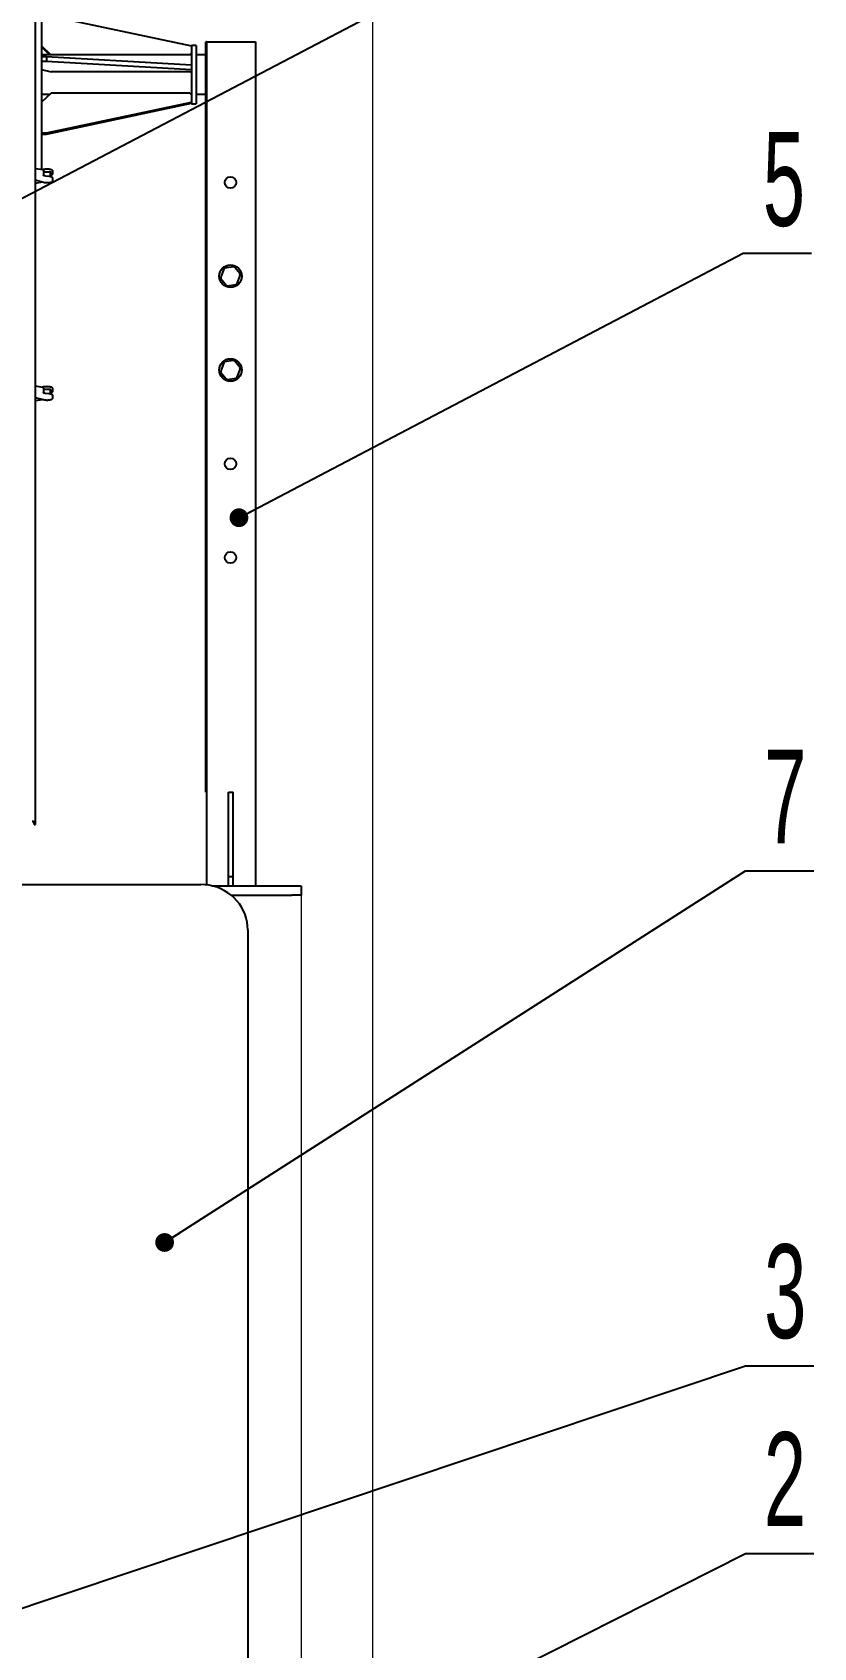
# Model space of a CAD drawing. Header units: millimetres. Extents: x 160 to 8396, y -16 to 5840.
# Drawn here: x 4211 to 5045, y 2808 to 4530 of the extents above; entities that cross this region are included whole.
import ezdxf

# ---------------------------------------------------------------- set-up
doc = ezdxf.new("R2010")
doc.units = ezdxf.units.MM
doc.header["$LTSCALE"] = 20
doc.styles.add('SLDTEXTSTYLE1', font='TXT', dxfattribs={"width": 0.605})
doc.dimstyles.new('SLDDIMSTYLE1', dxfattribs={"dimtxt": 70, "dimasz": 60, "dimexe": 0, "dimexo": 0.0625, "dimgap": 17.5, "dimtad": 2, "dimdec": 0, "dimrnd": 1e-09, "dimzin": 12, "dimdsep": 46, "dimtxsty": 'SLDTEXTSTYLE1', "dimsah": 1, "dimcen": 0.09, "dimadec": 0, "dimazin": 3, "dimtol": 1, "dimtfac": 1, "dimtdec": 3, "dimtofl": 0, "dimtmove": 0, "dimatfit": 3, "dimfxl": 0, "dimfrac": 2, "dimtolj": 1, "dimarcsym": 0})
doc.dimstyles.new('SLDDIMSTYLE2', dxfattribs={"dimtxt": 0.18, "dimasz": 20, "dimexe": 0, "dimexo": 0.0625, "dimgap": 0, "dimtad": 0, "dimtih": 1, "dimtoh": 1, "dimdec": 0, "dimrnd": 1e-09, "dimzin": 0, "dimdsep": 46, "dimtxsty": 'Standard', "dimblk1": 'DOT', "dimblk2": 'DOT', "dimsah": 1, "dimcen": 0.09, "dimadec": 0, "dimazin": 0, "dimtfac": 20, "dimtdec": 0, "dimtofl": 0, "dimtmove": 0, "dimatfit": 3, "dimldrblk": 'DOT', "dimfxl": 0, "dimfrac": 2, "dimtolj": 1, "dimtzin": 0, "dimarcsym": 0})

# ---------------------------------------------------------------- blocks, each defined once
blk = doc.blocks.new('_D_8')
at = {"color": 7, "linetype": 'Continuous', "lineweight": 0}
for p, q in [((2992.2, 3609.9), (2992.2, 1435.8)), ((4498.2, 3609.9), (4498.2, 1435.8)), ((2992.2, 1455.8), (4498.2, 1455.8))]:
    blk.add_line(p, q, dxfattribs=at)
at = {"color": 7, "linetype": 'Continuous', "lineweight": 18}
for points in [[(2992.2, 1455.8), (3052.2, 1445.8), (3052.2, 1465.8)], [(4498.2, 1455.8), (4438.2, 1465.8), (4438.2, 1445.8)]]:
    blk.add_solid(points, dxfattribs=at)
at = {"color": 7, "linetype": 'Continuous', "lineweight": 18, "char_height": 70, "attachment_point": 1, "style": 'SLDTEXTSTYLE1'}
for s, insert in [('1506', (3644.8, 1546)), ('*', (3842.1, 1546))]:
    blk.add_mtext(s, dxfattribs=dict(at, insert=insert))
blk = doc.blocks.new('_D_9')
at = {"color": 7, "linetype": 'Continuous', "lineweight": 0}
for p, q in [((4574.2, 5069.3), (4574.2, 1335.3)), ((2992.2, 3609.9), (2992.2, 1335.3)), ((4574.2, 1355.3), (2992.2, 1355.3))]:
    blk.add_line(p, q, dxfattribs=at)
at = {"color": 7, "linetype": 'Continuous', "lineweight": 18}
for points in [[(2992.2, 1355.3), (3052.2, 1345.3), (3052.2, 1365.3)], [(4574.2, 1355.3), (4514.2, 1365.3), (4514.2, 1345.3)]]:
    blk.add_solid(points, dxfattribs=at)
at = {"color": 7, "linetype": 'Continuous', "lineweight": 18, "char_height": 70, "attachment_point": 1, "style": 'SLDTEXTSTYLE1'}
for s, insert in [('1582', (3644.8, 1445.5)), ('*', (3842.1, 1445.5))]:
    blk.add_mtext(s, dxfattribs=dict(at, insert=insert))
blk = doc.blocks.new('_Dot')
at = {"color": 0, "linetype": 'ByBlock', "lineweight": -2}
blk.add_line((-0.5, 0), (-1, 0), dxfattribs=at)
at = {"color": 0, "linetype": 'ByBlock', "const_width": 0.5}
blk.add_lwpolyline([(-0.25, 0, 1), (0.25, 0, 1)], format="xyb", close=True, dxfattribs=at)

msp = doc.modelspace()

# ---------------------------------------------------------------- linework, layer by layer
at = {"color": 7, "linetype": 'Continuous', "lineweight": 25}
for p, q in [((4214.7, 3687.5), (4214.7, 4586.8)), ((4221.2, 4581.3), (4221.2, 4455.7)), ((4226.2, 4548.3), (4381.2, 4515.5)), ((4221.2, 4515.5), (4231.1, 4505.9)), ((4229.8, 4505.9), (4221.2, 4514.2)), ((4386.2, 4515.9), (4381.2, 4515.9)), ((4381.2, 4515.9), (4381.2, 4495.3)), ((4386.2, 4515.9), (4386.2, 4492.9)), ((4397.2, 4519.9), (4396.2, 4519.9)), ((4396.2, 3719.9), (4396.2, 4519.9)), ((4397.2, 4519.9), (4397.2, 3620.8)), ((4397.2, 4519.9), (4449.2, 4519.9)), ((4449.2, 4519.9), (4449.2, 3619.9)), ((4381.2, 4505.9), (4221.2, 4505.9)), ((4221.2, 4504.1), (4226.2, 4504.1)), ((4221.2, 4499.3), (4226.2, 4499.3)), ((4226.2, 4504.1), (4226.2, 4499.3)), ((4226.2, 4504.1), (4381.2, 4495.3)), ((4226.2, 4499.3), (4381.2, 4490.5)), ((4379.3, 4505.9), (4381.2, 4507.7)), ((4381.2, 4506.4), (4380.6, 4505.9)), ((4396.2, 4505.9), (4386.2, 4505.9)), ((4221.2, 4490.5), (4231.2, 4487.9)), ((4379.2, 4487.9), (4231.2, 4487.9)), ((4379.2, 4487.9), (4381.2, 4488.4)), ((4381.2, 4495.3), (4381.2, 4490.5)), ((4381.2, 4490.5), (4381.2, 4455.7)), ((4381.2, 4490.5), (4381.2, 4490.5)), ((4386.2, 4492.9), (4386.2, 4453.9)), ((4231.2, 4465.2), (4221.2, 4455.6)), ((4221.2, 4463.9), (4229.8, 4463.9)), ((4379.2, 4465.2), (4231.2, 4465.2)), ((4381.2, 4463.3), (4379.2, 4465.2)), ((4380.6, 4463.9), (4381.2, 4463.9)), ((4386.2, 4463.9), (4396.2, 4463.9)), ((4221.2, 4455.7), (4221.2, 4443.5)), ((4226.2, 4422.7), (4381.2, 4455.6)), ((4226.2, 4421.4), (4381.2, 4454.3)), ((4381.2, 4455.6), (4381.2, 4455.7)), ((4381.2, 4455.6), (4381.2, 4454.3)), ((4381.2, 4454.3), (4381.2, 4453.9)), ((4381.2, 4453.9), (4386.2, 4453.9)), ((4221.2, 4443.5), (4221.2, 4383.5)), ((4221.2, 4422.7), (4226.2, 4422.7)), ((4221.2, 4421.4), (4226.2, 4421.4)), ((4226.2, 4422.7), (4226.2, 4421.4)), ((4222.6, 4383.2), (4214.7, 4384.6)), ((4223.2, 4383.6), (4222.2, 4383.3)), ((4223.2, 4382.5), (4223.2, 4378.5)), ((4230.7, 4380.9), (4223.2, 4380.9)), ((4223.2, 4378.5), (4223.2, 4377.8)), ((4223.8, 4377), (4223.8, 4377)), ((4228.9, 4376.4), (4225.4, 4376.7)), ((4231.2, 4380.4), (4230.7, 4380.9)), ((4230.7, 4376), (4230.7, 4380.9)), ((4231.2, 4380.4), (4231.2, 4375.9)), ((4233.2, 4379.6), (4233.2, 4381.7)), ((4214.7, 4369.1), (4222.2, 4370.4)), ((4215.6, 4372.2), (4223.2, 4370.1)), ((4233.2, 4372), (4233.2, 4374.2)), ((4415.4, 4277.5), (4412.2, 4269.2)), ((4425.7, 4279.9), (4416.8, 4278.6)), ((4432.9, 4272.3), (4427.3, 4279.3)), ((4412.4, 4267.4), (4418, 4260.5)), ((4419.6, 4259.8), (4428.5, 4261.1)), ((4429.9, 4262.2), (4433.1, 4270.6)), ((4415.4, 4177.5), (4412.2, 4169.2)), ((4425.7, 4179.9), (4416.8, 4178.6)), ((4432.9, 4172.3), (4427.3, 4179.3)), ((4429.9, 4162.2), (4433.1, 4170.6)), ((4222.6, 4151.4), (4214.7, 4152.8)), ((4223.2, 4151.8), (4222.2, 4151.5)), ((4412.4, 4167.4), (4418, 4160.5)), ((4419.6, 4159.8), (4428.5, 4161.1)), ((4214.7, 4137.3), (4222.2, 4138.6)), ((4215.6, 4140.4), (4223.2, 4138.3)), ((4223.2, 4150.7), (4223.2, 4146.6)), ((4230.7, 4149), (4223.2, 4149)), ((4223.2, 4146.6), (4223.2, 4146)), ((4223.8, 4145.2), (4223.8, 4145.2)), ((4228.9, 4144.5), (4225.4, 4144.9)), ((4231.2, 4148.5), (4230.7, 4149)), ((4230.7, 4144.2), (4230.7, 4149)), ((4231.2, 4148.5), (4231.2, 4144.1)), ((4233.2, 4147.7), (4233.2, 4149.9)), ((4233.2, 4140.2), (4233.2, 4142.3)), ((4397.2, 3719.9), (4396.2, 3719.9)), ((4420.7, 3629.9), (4420.7, 3719.9)), ((4420.7, 3719.9), (4425.7, 3719.9)), ((4425.7, 3629.9), (4425.7, 3719.9)), ((4213.2, 3685.3), (4213.2, 3687.5)), ((4214.7, 3685.3), (4214.7, 3687.5)), ((4213.2, 3685.2), (4213.2, 3685.3)), ((4213.2, 3685.2), (4214.7, 3685.2)), ((4214.7, 3685.3), (4214.7, 3685.2)), ((4185.1, 3621.2), (4391.2, 3621.2)), ((4402.8, 3619.9), (4488.2, 3619.9)), ((4420.7, 3619.9), (4420.7, 3629.9)), ((4420.7, 3629.9), (4425.7, 3629.9)), ((4425.7, 3619.9), (4425.7, 3629.9)), ((4488.2, 3619.9), (4498.2, 3619.9)), ((4498.2, 3619.9), (4498.2, 3609.9)), ((4423.4, 3609.9), (4488.2, 3609.9)), ((4498.2, 3609.9), (4488.2, 3609.9)), ((4441.2, 3572.9), (4441.2, 2357.8))]:
    msp.add_line(p, q, dxfattribs=at)
at = {"color": 7, "linetype": 'Continuous', "lineweight": 25, "flags": 128}
for points in [[(4228.8, 4376.3), (4228.9, 4376.4), (4228.9, 4376.4)], [(4228.8, 4144.5), (4228.9, 4144.5), (4228.9, 4144.5)], [(4214.7, 3687.5), (4214.6, 3687.7), (4214.4, 3687.9), (4214.1, 3688), (4213.7, 3688.2), (4213.1, 3688.3), (4212.5, 3688.4), (4211.9, 3688.4), (4211.2, 3688.4)], [(4441.2, 3572.9), (4441, 3577.1), (4440.4, 3581.3), (4439.5, 3585.4), (4438.2, 3589.4), (4436.5, 3593.3), (4434.5, 3597), (4432.2, 3600.6), (4429.5, 3603.9), (4426.6, 3607), (4423.3, 3609.9), (4419.9, 3612.5), (4416.2, 3614.7), (4412.3, 3616.7), (4408.3, 3618.3), (4404.1, 3619.5), (4399.9, 3620.5), (4395.6, 3621), (4391.2, 3621.2)]]:
    msp.add_lwpolyline(points, dxfattribs=at)
at = {"color": 7, "linetype": 'Continuous', "lineweight": 25}
for centre, radius in [((4422.6, 4369.9), 6.1), ((4422.6, 4269.9), 12), ((4422.6, 4169.9), 12), ((4422.6, 4069.9), 6.1), ((4422.6, 3969.9), 6.1)]:
    msp.add_circle(centre, radius, dxfattribs=at)
for centre, radius, start, end in [((4222.5, 4382.5), 0.75, 0, 80.0738), ((4223.3, 4383.2), 0.38, 73.0085, 104.8877), ((4422.6, 4269.9), 10.5, 123.7651, 133.3476), ((4422.6, 4269.9), 10.5, 63.7651, 73.3476), ((4422.6, 4269.9), 10.5, 3.7651, 13.3476), ((4422.6, 4269.9), 10.5, 183.7651, 193.3476), ((4422.6, 4269.9), 10.5, 243.7651, 253.3476), ((4422.6, 4269.9), 10.5, 303.7651, 313.3476), ((4422.6, 4169.9), 10.5, 183.7651, 193.3476), ((4422.6, 4169.9), 10.5, 123.7651, 133.3476), ((4422.6, 4169.9), 10.5, 63.7651, 73.3476), ((4422.6, 4169.9), 10.5, 3.7651, 13.3476), ((4222.5, 4150.7), 0.75, 0, 80.0738), ((4223.3, 4151.4), 0.38, 73.0085, 104.8877), ((4422.6, 4169.9), 10.5, 243.7651, 253.3476), ((4422.6, 4169.9), 10.5, 303.7651, 313.3476), ((4211.7, 3685.7), 2.37, 49.6093, 101.3691)]:
    msp.add_arc(centre, radius, start, end, dxfattribs=at)
for points, knots in [([(4233.2, 4381.7), (4233.2, 4381.8), (4233.2, 4382.1), (4232.9, 4382.6), (4232.4, 4382.9), (4231.7, 4383.3), (4230.7, 4383.6), (4229.5, 4383.8), (4228.2, 4384), (4226.8, 4384), (4225.5, 4384), (4224.3, 4383.8), (4223.6, 4383.7), (4223.2, 4383.6)], [0, 0, 0, 0, 0.042902, 0.112146, 0.186782, 0.283347, 0.392214, 0.496162, 0.597701, 0.69837, 0.798941, 0.899885, 1, 1, 1, 1]), ([(4223.8, 4377), (4223.8, 4377), (4223.7, 4377), (4223.6, 4377.1), (4223.4, 4377.2), (4223.3, 4377.3), (4223.2, 4377.5), (4223.2, 4377.7), (4223.2, 4377.8)], [0, 0, 0, 0, 0.0055505, 0.1742608, 0.3417789, 0.5186611, 0.7952784, 1, 1, 1, 1]), ([(4225.4, 4376.7), (4225.2, 4376.8), (4224.7, 4376.8), (4224.2, 4376.9), (4223.8, 4377)], [0, 0, 0, 0, 0.357393, 1, 1, 1, 1]), ([(4233.2, 4374.1), (4233.2, 4374.1), (4233.2, 4374.4), (4233, 4374.8), (4232.7, 4375.2), (4232.1, 4375.6), (4231.2, 4375.9), (4230.1, 4376.2), (4229.3, 4376.3), (4228.9, 4376.4)], [0, 0, 0, 0, 0.034981, 0.164315, 0.290454, 0.444372, 0.638864, 0.830252, 1, 1, 1, 1]), ([(4231.2, 4377.8), (4231.4, 4377.9), (4231.9, 4378), (4232.5, 4378.3), (4233, 4378.8), (4233.2, 4379.2), (4233.2, 4379.5), (4233.2, 4379.6)], [0, 0, 0, 0, 0.149392, 0.463578, 0.704105, 0.90912, 1, 1, 1, 1]), ([(4214.9, 4372.2), (4215.1, 4372.3), (4215.2, 4372.3), (4215.5, 4372.2), (4215.6, 4372.2)], [0, 0, 0, 0, 0.581259, 1, 1, 1, 1]), ([(4223.2, 4370.1), (4223.4, 4370.1), (4223.9, 4370), (4224.9, 4369.8), (4226.3, 4369.7), (4227.6, 4369.7), (4228.9, 4369.8), (4230.2, 4370), (4231.3, 4370.3), (4232.2, 4370.6), (4232.7, 4371), (4233.1, 4371.5), (4233.2, 4371.9), (4233.2, 4372)], [0, 0, 0, 0, 0.053201, 0.156655, 0.25827, 0.358997, 0.459613, 0.560593, 0.662691, 0.767471, 0.867464, 0.940109, 1, 1, 1, 1]), ([(4233.2, 4149.9), (4233.2, 4150), (4233.2, 4150.3), (4232.9, 4150.7), (4232.4, 4151.1), (4231.7, 4151.5), (4230.7, 4151.8), (4229.5, 4152), (4228.2, 4152.1), (4226.8, 4152.2), (4225.5, 4152.1), (4224.3, 4152), (4223.6, 4151.8), (4223.2, 4151.8)], [0, 0, 0, 0, 0.042902, 0.112146, 0.186782, 0.283347, 0.392214, 0.496162, 0.597701, 0.69837, 0.798941, 0.899885, 1, 1, 1, 1]), ([(4214.9, 4140.4), (4215.1, 4140.4), (4215.2, 4140.5), (4215.5, 4140.4), (4215.6, 4140.4)], [0, 0, 0, 0, 0.581259, 1, 1, 1, 1]), ([(4223.8, 4145.2), (4223.8, 4145.2), (4223.7, 4145.2), (4223.6, 4145.2), (4223.4, 4145.3), (4223.3, 4145.5), (4223.2, 4145.6), (4223.2, 4145.9), (4223.2, 4146)], [0, 0, 0, 0, 0.00555, 0.174261, 0.341779, 0.518661, 0.795278, 1, 1, 1, 1]), ([(4223.2, 4138.3), (4223.4, 4138.3), (4223.9, 4138.1), (4224.9, 4138), (4226.3, 4137.9), (4227.6, 4137.9), (4228.9, 4138), (4230.2, 4138.2), (4231.3, 4138.4), (4232.2, 4138.8), (4232.7, 4139.2), (4233.1, 4139.7), (4233.2, 4140), (4233.2, 4140.2)], [0, 0, 0, 0, 0.053201, 0.156655, 0.25827, 0.358997, 0.459613, 0.560593, 0.662691, 0.767471, 0.867464, 0.940109, 1, 1, 1, 1]), ([(4225.4, 4144.9), (4225.2, 4144.9), (4224.7, 4145), (4224.2, 4145.1), (4223.8, 4145.2)], [0, 0, 0, 0, 0.357393, 1, 1, 1, 1]), ([(4233.2, 4142.3), (4233.2, 4142.3), (4233.2, 4142.6), (4233, 4143), (4232.7, 4143.4), (4232.1, 4143.8), (4231.2, 4144.1), (4230.1, 4144.4), (4229.3, 4144.5), (4228.9, 4144.5)], [0, 0, 0, 0, 0.034981, 0.164315, 0.290454, 0.444372, 0.638864, 0.830252, 1, 1, 1, 1]), ([(4231.2, 4146), (4231.4, 4146), (4231.9, 4146.2), (4232.5, 4146.5), (4233, 4146.9), (4233.2, 4147.4), (4233.2, 4147.7), (4233.2, 4147.8)], [0, 0, 0, 0, 0.149392, 0.4635785, 0.7041049, 0.9091197, 1, 1, 1, 1])]:
    msp.add_open_spline(points, degree=3, knots=knots, dxfattribs=at)

# ---------------------------------------------------------------- texts
at = {"color": 7, "linetype": 'Continuous', "lineweight": 0, "char_height": 100, "attachment_point": 2, "style": 'SLDTEXTSTYLE1'}
for s, insert in [('5', (5013.2, 4423.6)), ('7', (5014.6, 3765.2)), ('3', (5014.6, 3237.6)), ('2', (5014.3, 3037.3))]:
    msp.add_mtext(s, dxfattribs=dict(at, insert=insert))

# ---------------------------------------------------------------- dimensions: what is measured, and where the dimension line sits
at = {"color": 7, "linetype": 'Continuous', "lineweight": 18}
for base, p1, p2, picture, middle in [((2992.2, 1355.3), (4574.2, 5069.3), (2992.2, 3609.9), '_D_9', (3758.8, 1355.3)), ((4498.2, 1455.8), (2992.2, 3609.9), (4498.2, 3609.9), '_D_8', (3758.8, 1455.8))]:
    dim = msp.add_linear_dim(base=base, p1=p1, p2=p2, text='<>*', dimstyle='SLDDIMSTYLE1', dxfattribs=at)
    dim.commit()
    dim.dimension.update_dxf_attribs({"geometry": picture, "text_midpoint": middle, "dimtype": 160})

# ---------------------------------------------------------------- leaders
at = {"color": 7, "linetype": 'Continuous', "lineweight": 0}
for points in [[(4058.4, 4278.8), (4972, 4757.3), (5044.9, 4757.3)], [(4431.7, 4012.4), (4969.8, 4294.4), (5042.7, 4294.4)], [(4352.4, 3239.6), (4972, 3636), (5044.9, 3636)], [(3975.9, 2774.6), (4972, 3107.9), (5044.9, 3107.9)], [(4057.1, 2446.8), (4972, 2907.9), (5044.9, 2907.9)]]:
    msp.add_leader(points, dimstyle='SLDDIMSTYLE2', dxfattribs=at)

doc.saveas('drawing.dxf')
